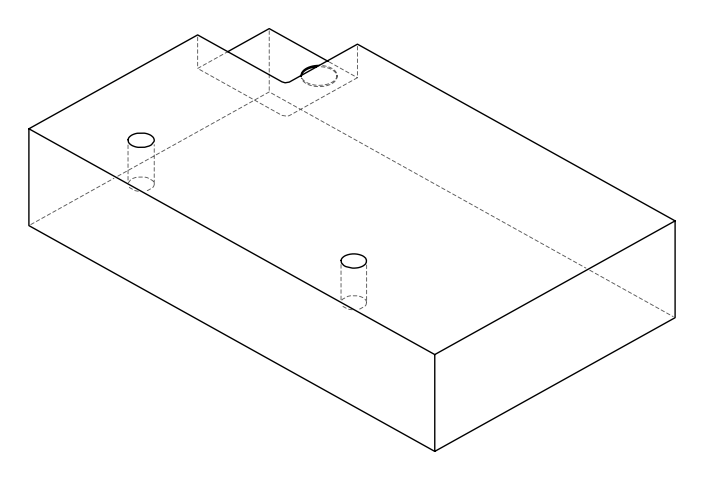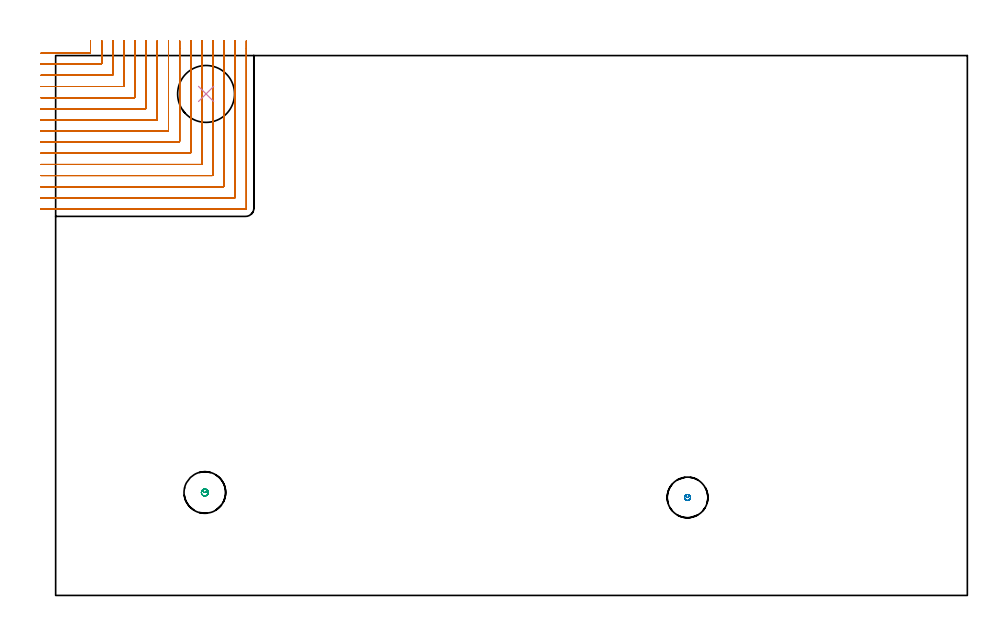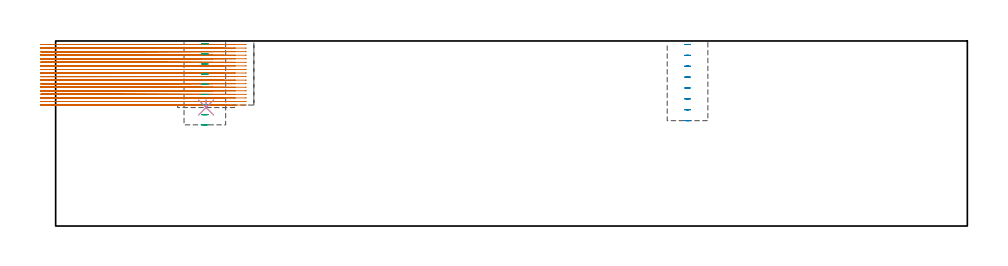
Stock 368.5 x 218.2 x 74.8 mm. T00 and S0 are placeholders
(PLAN: 4 operations, 2 tool changes, 54.6 min)
(1 MILL_CORNER_NOTCH_RECTANGULAR | CORNER_NOTCH_RECTANGULAR | NXT0201_008 | Follow Part, ap 1.5, ae 75% | 53.74 min | 134806 mm3)
(2 MILL_BLIND_HOLE_FROM_SOLID_MATERIAL | STEP1POCKET | UGT0201_132 | Spiral | 0.37 min | 6803 mm3)
(3 MILL_BLIND_HOLE_FROM_SOLID_MATERIAL_1 | STEP1POCKET_1 | UGT0201_132 | Spiral | 0.48 min | 7511 mm3)
(4 INDEXABLE_INSERT_DRILL_BLIND_HOLE_FROM_SOLID | STEP1POCKET_2 | UGT0302_002 | 0.02 min | 410 mm3)
(TOOL NXT0201_008 | ENDMILL 6mm [2P460-0600-NA 1630] | D6 FL26 Z6)
(TOOL UGT0201_132 | Carbide End Mill 14.0 | D14 FL30 Z4)
(TOOL UGT0302_002 | Indexable Insert Drill 23mm | D23 PA180 FL50 Z2)
(OP 1 MILL_CORNER_NOTCH_RECTANGULAR)
G17 G21 G94 G90
T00 M6
G54
G17 G0 G90 X-5.828 Y219.2 S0 M3
G43 Z84.8 H1
Z73.361
G94 G1 X-2.828 F250.
X13.804 F500.
G3 X14.1 Y219.496 R0.3
G1 Y221.2
Y224.2 F250.
G0 Z84.8
X-6. Y214.7
Z73.361
G1 X-3.
X18.304 F500.
G3 X18.6 Y214.996 R0.3
G1 Y221.2
Y224.2 F250.
G0 Z84.8
X-6. Y210.2
Z73.361
G1 X-3.
X22.804 F500.
G3 X23.1 Y210.496 R0.3
G1 Y221.2
Y224.2 F250.
G0 Z84.8
X-6. Y205.7
Z73.361
G1 X-3.
X27.304 F500.
G3 X27.6 Y205.996 R0.3
G1 Y221.2
Y224.2 F250.
G0 Z84.8
X-6. Y201.2
Z73.361
G1 X-3.
X31.804 F500.
G3 X32.1 Y201.496 R0.3
G1 Y221.2
Y224.2 F250.
G0 Z84.8
X-6. Y196.7
Z73.361
G1 X-3.
X36.304 F500.
G3 X36.6 Y196.996 R0.3
G1 Y221.2
Y224.2 F250.
G0 Z84.8
X-6. Y192.2
Z73.361
G1 X-3.
X40.803 F500.
G3 X41.1 Y192.497 R0.3
G1 Y221.2
Y224.2 F250.
G0 Z84.8
X-6. Y187.7
Z73.361
G1 X-3.
X45.303 F500.
G3 X45.6 Y187.997 R0.3
G1 Y221.2
Y224.2 F250.
G0 Z84.8
X-6. Y183.2
Z73.361
G1 X-3.
X49.803 F500.
G3 X50.1 Y183.497 R0.3
G1 Y221.2
Y224.2 F250.
G0 Z84.8
X-6. Y178.7
Z73.361
G1 X-3.
X54.303 F500.
G3 X54.6 Y178.997 R0.3
G1 Y221.2
Y224.2 F250.
G0 Z84.8
X-6. Y174.2
Z73.361
G1 X-3.
X58.803 F500.
G3 X59.1 Y174.497 R0.3
G1 Y221.2
Y224.2 F250.
G0 Z84.8
X-6. Y169.7
Z73.361
G1 X-3.
X63.303 F500.
G3 X63.6 Y169.997 R0.3
G1 Y221.2
Y224.2 F250.
G0 Z84.8
X-6. Y165.2
Z73.361
G1 X-3.
X67.803 F500.
G3 X68.1 Y165.497 R0.3
G1 Y221.2
Y224.2 F250.
G0 Z84.8
X-6. Y160.7
Z73.361
G1 X-3.
X72.302 F500.
G3 X72.6 Y160.998 R0.3
G1 Y221.2
Y224.2 F250.
G0 Z84.8
X-6. Y156.2
Z73.361
G1 X-3.
X76.802 F500.
G3 X77.1 Y156.498 R0.3
G1 Y221.2
Y224.2 F250.
G0 Z84.8
X-5.828 Y219.2
Z71.922
G1 X-2.828
X13.804 F500.
G3 X14.1 Y219.496 R0.3
G1 Y221.2
Y224.2 F250.
G0 Z84.8
X-6. Y214.7
Z71.922
G1 X-3.
X18.304 F500.
G3 X18.6 Y214.996 R0.3
G1 Y221.2
Y224.2 F250.
G0 Z84.8
X-6. Y210.2
Z71.922
G1 X-3.
X22.804 F500.
G3 X23.1 Y210.496 R0.3
G1 Y221.2
Y224.2 F250.
G0 Z84.8
X-6. Y205.7
Z71.922
G1 X-3.
X27.304 F500.
G3 X27.6 Y205.996 R0.3
G1 Y221.2
Y224.2 F250.
G0 Z84.8
X-6. Y201.2
Z71.922
G1 X-3.
X31.804 F500.
G3 X32.1 Y201.496 R0.3
G1 Y221.2
Y224.2 F250.
G0 Z84.8
X-6. Y196.7
Z71.922
G1 X-3.
X36.304 F500.
G3 X36.6 Y196.996 R0.3
G1 Y221.2
Y224.2 F250.
G0 Z84.8
X-6. Y192.2
Z71.922
G1 X-3.
X40.803 F500.
G3 X41.1 Y192.497 R0.3
G1 Y221.2
Y224.2 F250.
G0 Z84.8
X-6. Y187.7
Z71.922
G1 X-3.
X45.303 F500.
G3 X45.6 Y187.997 R0.3
G1 Y221.2
Y224.2 F250.
G0 Z84.8
X-6. Y183.2
Z71.922
G1 X-3.
X49.803 F500.
G3 X50.1 Y183.497 R0.3
G1 Y221.2
Y224.2 F250.
G0 Z84.8
X-6. Y178.7
Z71.922
G1 X-3.
X54.303 F500.
G3 X54.6 Y178.997 R0.3
G1 Y221.2
Y224.2 F250.
G0 Z84.8
X-6. Y174.2
Z71.922
G1 X-3.
X58.803 F500.
G3 X59.1 Y174.497 R0.3
G1 Y221.2
Y224.2 F250.
G0 Z84.8
X-6. Y169.7
Z71.922
G1 X-3.
X63.303 F500.
G3 X63.6 Y169.997 R0.3
G1 Y221.2
Y224.2 F250.
G0 Z84.8
X-6. Y165.2
Z71.922
G1 X-3.
X67.803 F500.
G3 X68.1 Y165.497 R0.3
G1 Y221.2
Y224.2 F250.
G0 Z84.8
X-6. Y160.7
Z71.922
G1 X-3.
X72.302 F500.
G3 X72.6 Y160.998 R0.3
G1 Y221.2
Y224.2 F250.
G0 Z84.8
X-6. Y156.2
Z71.922
G1 X-3.
X76.802 F500.
G3 X77.1 Y156.498 R0.3
G1 Y221.2
Y224.2 F250.
G0 Z84.8
X-5.828 Y219.2
Z70.483
G1 X-2.828
X13.804 F500.
G3 X14.1 Y219.496 R0.3
G1 Y221.2
Y224.2 F250.
G0 Z84.8
X-6. Y214.7
Z70.483
G1 X-3.
X18.304 F500.
G3 X18.6 Y214.996 R0.3
G1 Y221.2
Y224.2 F250.
G0 Z84.8
X-6. Y210.2
Z70.483
G1 X-3.
X22.804 F500.
G3 X23.1 Y210.496 R0.3
G1 Y221.2
Y224.2 F250.
G0 Z84.8
X-6. Y205.7
Z70.483
G1 X-3.
X27.304 F500.
G3 X27.6 Y205.996 R0.3
G1 Y221.2
Y224.2 F250.
G0 Z84.8
X-6. Y201.2
Z70.483
G1 X-3.
X31.804 F500.
G3 X32.1 Y201.496 R0.3
G1 Y221.2
Y224.2 F250.
G0 Z84.8
X-6. Y196.7
Z70.483
G1 X-3.
X36.304 F500.
G3 X36.6 Y196.996 R0.3
G1 Y221.2
Y224.2 F250.
G0 Z84.8
X-6. Y192.2
Z70.483
G1 X-3.
X40.803 F500.
G3 X41.1 Y192.497 R0.3
G1 Y221.2
Y224.2 F250.
G0 Z84.8
X-6. Y187.7
Z70.483
G1 X-3.
X45.303 F500.
G3 X45.6 Y187.997 R0.3
G1 Y221.2
Y224.2 F250.
G0 Z84.8
X-6. Y183.2
Z70.483
G1 X-3.
X49.803 F500.
G3 X50.1 Y183.497 R0.3
G1 Y221.2
Y224.2 F250.
G0 Z84.8
X-6. Y178.7
Z70.483
G1 X-3.
X54.303 F500.
G3 X54.6 Y178.997 R0.3
G1 Y221.2
Y224.2 F250.
G0 Z84.8
X-6. Y174.2
Z70.483
G1 X-3.
X58.803 F500.
G3 X59.1 Y174.497 R0.3
G1 Y221.2
Y224.2 F250.
G0 Z84.8
X-6. Y169.7
Z70.483
G1 X-3.
X63.303 F500.
G3 X63.6 Y169.997 R0.3
G1 Y221.2
Y224.2 F250.
G0 Z84.8
X-6. Y165.2
Z70.483
G1 X-3.
X67.803 F500.
G3 X68.1 Y165.497 R0.3
G1 Y221.2
Y224.2 F250.
G0 Z84.8
X-6. Y160.7
Z70.483
G1 X-3.
X72.302 F500.
G3 X72.6 Y160.998 R0.3
G1 Y221.2
Y224.2 F250.
G0 Z84.8
X-6. Y156.2
Z70.483
G1 X-3.
X76.802 F500.
G3 X77.1 Y156.498 R0.3
G1 Y221.2
Y224.2 F250.
G0 Z84.8
X-5.828 Y219.2
Z69.044
G1 X-2.828
X13.804 F500.
G3 X14.1 Y219.496 R0.3
G1 Y221.2
Y224.2 F250.
G0 Z84.8
X-6. Y214.7
Z69.044
G1 X-3.
X18.304 F500.
G3 X18.6 Y214.996 R0.3
G1 Y221.2
Y224.2 F250.
G0 Z84.8
X-6. Y210.2
Z69.044
G1 X-3.
X22.804 F500.
G3 X23.1 Y210.496 R0.3
G1 Y221.2
Y224.2 F250.
G0 Z84.8
X-6. Y205.7
Z69.044
G1 X-3.
X27.304 F500.
G3 X27.6 Y205.996 R0.3
G1 Y221.2
Y224.2 F250.
G0 Z84.8
X-6. Y201.2
Z69.044
G1 X-3.
X31.804 F500.
G3 X32.1 Y201.496 R0.3
G1 Y221.2
Y224.2 F250.
G0 Z84.8
X-6. Y196.7
Z69.044
G1 X-3.
X36.304 F500.
G3 X36.6 Y196.996 R0.3
G1 Y221.2
Y224.2 F250.
G0 Z84.8
X-6. Y192.2
Z69.044
G1 X-3.
X40.803 F500.
G3 X41.1 Y192.497 R0.3
G1 Y221.2
Y224.2 F250.
G0 Z84.8
X-6. Y187.7
Z69.044
G1 X-3.
X45.303 F500.
G3 X45.6 Y187.997 R0.3
G1 Y221.2
Y224.2 F250.
G0 Z84.8
X-6. Y183.2
Z69.044
G1 X-3.
X49.803 F500.
G3 X50.1 Y183.497 R0.3
G1 Y221.2
Y224.2 F250.
G0 Z84.8
X-6. Y178.7
Z69.044
G1 X-3.
X54.303 F500.
G3 X54.6 Y178.997 R0.3
G1 Y221.2
Y224.2 F250.
G0 Z84.8
X-6. Y174.2
Z69.044
G1 X-3.
X58.803 F500.
G3 X59.1 Y174.497 R0.3
G1 Y221.2
Y224.2 F250.
G0 Z84.8
X-6. Y169.7
Z69.044
G1 X-3.
X63.303 F500.
G3 X63.6 Y169.997 R0.3
G1 Y221.2
Y224.2 F250.
G0 Z84.8
X-6. Y165.2
Z69.044
G1 X-3.
X67.803 F500.
G3 X68.1 Y165.497 R0.3
G1 Y221.2
Y224.2 F250.
G0 Z84.8
X-6. Y160.7
Z69.044
G1 X-3.
X72.302 F500.
G3 X72.6 Y160.998 R0.3
G1 Y221.2
Y224.2 F250.
G0 Z84.8
X-6. Y156.2
Z69.044
G1 X-3.
X76.802 F500.
G3 X77.1 Y156.498 R0.3
G1 Y221.2
Y224.2 F250.
G0 Z84.8
X-5.828 Y219.2
Z67.605
G1 X-2.828
X13.804 F500.
G3 X14.1 Y219.496 R0.3
G1 Y221.2
Y224.2 F250.
G0 Z84.8
X-6. Y214.7
Z67.605
G1 X-3.
X18.304 F500.
G3 X18.6 Y214.996 R0.3
G1 Y221.2
Y224.2 F250.
G0 Z84.8
X-6. Y210.2
Z67.605
G1 X-3.
X22.804 F500.
G3 X23.1 Y210.496 R0.3
G1 Y221.2
Y224.2 F250.
G0 Z84.8
X-6. Y205.7
Z67.605
G1 X-3.
X27.304 F500.
G3 X27.6 Y205.996 R0.3
G1 Y221.2
Y224.2 F250.
G0 Z84.8
X-6. Y201.2
Z67.605
G1 X-3.
X31.804 F500.
G3 X32.1 Y201.496 R0.3
G1 Y221.2
Y224.2 F250.
G0 Z84.8
X-6. Y196.7
Z67.605
G1 X-3.
X36.304 F500.
G3 X36.6 Y196.996 R0.3
G1 Y221.2
Y224.2 F250.
G0 Z84.8
X-6. Y192.2
Z67.605
G1 X-3.
X40.803 F500.
G3 X41.1 Y192.497 R0.3
G1 Y221.2
Y224.2 F250.
G0 Z84.8
X-6. Y187.7
Z67.605
G1 X-3.
X45.303 F500.
G3 X45.6 Y187.997 R0.3
G1 Y221.2
Y224.2 F250.
G0 Z84.8
X-6. Y183.2
Z67.605
G1 X-3.
X49.803 F500.
G3 X50.1 Y183.497 R0.3
G1 Y221.2
Y224.2 F250.
G0 Z84.8
X-6. Y178.7
Z67.605
G1 X-3.
X54.303 F500.
G3 X54.6 Y178.997 R0.3
G1 Y221.2
Y224.2 F250.
G0 Z84.8
X-6. Y174.2
Z67.605
G1 X-3.
X58.803 F500.
G3 X59.1 Y174.497 R0.3
G1 Y221.2
Y224.2 F250.
G0 Z84.8
X-6. Y169.7
Z67.605
G1 X-3.
X63.303 F500.
G3 X63.6 Y169.997 R0.3
G1 Y221.2
Y224.2 F250.
G0 Z84.8
X-6. Y165.2
Z67.605
G1 X-3.
X67.803 F500.
G3 X68.1 Y165.497 R0.3
G1 Y221.2
Y224.2 F250.
G0 Z84.8
X-6. Y160.7
Z67.605
G1 X-3.
X72.302 F500.
G3 X72.6 Y160.998 R0.3
G1 Y221.2
Y224.2 F250.
G0 Z84.8
X-6. Y156.2
Z67.605
G1 X-3.
X76.802 F500.
G3 X77.1 Y156.498 R0.3
G1 Y221.2
Y224.2 F250.
G0 Z84.8
X-5.828 Y219.2
Z66.167
G1 X-2.828
X13.804 F500.
G3 X14.1 Y219.496 R0.3
G1 Y221.2
Y224.2 F250.
G0 Z84.8
X-6. Y214.7
Z66.167
G1 X-3.
X18.304 F500.
G3 X18.6 Y214.996 R0.3
G1 Y221.2
Y224.2 F250.
G0 Z84.8
X-6. Y210.2
Z66.167
G1 X-3.
X22.804 F500.
G3 X23.1 Y210.496 R0.3
G1 Y221.2
Y224.2 F250.
G0 Z84.8
X-6. Y205.7
Z66.167
G1 X-3.
X27.304 F500.
G3 X27.6 Y205.996 R0.3
G1 Y221.2
Y224.2 F250.
G0 Z84.8
X-6. Y201.2
Z66.167
G1 X-3.
X31.804 F500.
G3 X32.1 Y201.496 R0.3
G1 Y221.2
Y224.2 F250.
G0 Z84.8
X-6. Y196.7
Z66.167
G1 X-3.
X36.304 F500.
G3 X36.6 Y196.996 R0.3
G1 Y221.2
Y224.2 F250.
G0 Z84.8
X-6. Y192.2
Z66.167
G1 X-3.
X40.803 F500.
G3 X41.1 Y192.497 R0.3
G1 Y221.2
Y224.2 F250.
G0 Z84.8
X-6. Y187.7
Z66.167
G1 X-3.
X45.303 F500.
G3 X45.6 Y187.997 R0.3
G1 Y221.2
Y224.2 F250.
G0 Z84.8
X-6. Y183.2
Z66.167
G1 X-3.
X49.803 F500.
G3 X50.1 Y183.497 R0.3
G1 Y221.2
Y224.2 F250.
G0 Z84.8
X-6. Y178.7
Z66.167
G1 X-3.
X54.303 F500.
G3 X54.6 Y178.997 R0.3
G1 Y221.2
Y224.2 F250.
G0 Z84.8
X-6. Y174.2
Z66.167
G1 X-3.
X58.803 F500.
G3 X59.1 Y174.497 R0.3
G1 Y221.2
Y224.2 F250.
G0 Z84.8
X-6. Y169.7
Z66.167
G1 X-3.
X63.303 F500.
G3 X63.6 Y169.997 R0.3
G1 Y221.2
Y224.2 F250.
G0 Z84.8
X-6. Y165.2
Z66.167
G1 X-3.
X67.803 F500.
G3 X68.1 Y165.497 R0.3
G1 Y221.2
Y224.2 F250.
G0 Z84.8
X-6. Y160.7
Z66.167
G1 X-3.
X72.302 F500.
G3 X72.6 Y160.998 R0.3
G1 Y221.2
Y224.2 F250.
G0 Z84.8
X-6. Y156.2
Z66.167
G1 X-3.
X76.802 F500.
G3 X77.1 Y156.498 R0.3
G1 Y221.2
Y224.2 F250.
G0 Z84.8
X-5.828 Y219.2
Z64.728
G1 X-2.828
X13.804 F500.
G3 X14.1 Y219.496 R0.3
G1 Y221.2
Y224.2 F250.
G0 Z84.8
X-6. Y214.7
Z64.728
G1 X-3.
X18.304 F500.
G3 X18.6 Y214.996 R0.3
G1 Y221.2
Y224.2 F250.
G0 Z84.8
X-6. Y210.2
Z64.728
G1 X-3.
X22.804 F500.
G3 X23.1 Y210.496 R0.3
G1 Y221.2
Y224.2 F250.
G0 Z84.8
X-6. Y205.7
Z64.728
G1 X-3.
X27.304 F500.
G3 X27.6 Y205.996 R0.3
G1 Y221.2
Y224.2 F250.
G0 Z84.8
X-6. Y201.2
Z64.728
G1 X-3.
X31.804 F500.
G3 X32.1 Y201.496 R0.3
G1 Y221.2
Y224.2 F250.
G0 Z84.8
X-6. Y196.7
Z64.728
G1 X-3.
X36.304 F500.
G3 X36.6 Y196.996 R0.3
G1 Y221.2
Y224.2 F250.
G0 Z84.8
X-6. Y192.2
Z64.728
G1 X-3.
X40.803 F500.
G3 X41.1 Y192.497 R0.3
G1 Y221.2
Y224.2 F250.
G0 Z84.8
X-6. Y187.7
Z64.728
G1 X-3.
X45.303 F500.
G3 X45.6 Y187.997 R0.3
G1 Y221.2
Y224.2 F250.
G0 Z84.8
X-6. Y183.2
Z64.728
G1 X-3.
X49.803 F500.
G3 X50.1 Y183.497 R0.3
G1 Y221.2
Y224.2 F250.
G0 Z84.8
X-6. Y178.7
Z64.728
G1 X-3.
X54.303 F500.
G3 X54.6 Y178.997 R0.3
G1 Y221.2
Y224.2 F250.
G0 Z84.8
X-6. Y174.2
Z64.728
G1 X-3.
X58.803 F500.
G3 X59.1 Y174.497 R0.3
G1 Y221.2
Y224.2 F250.
G0 Z84.8
X-6. Y169.7
Z64.728
G1 X-3.
X63.303 F500.
G3 X63.6 Y169.997 R0.3
G1 Y221.2
Y224.2 F250.
G0 Z84.8
X-6. Y165.2
Z64.728
G1 X-3.
X67.803 F500.
G3 X68.1 Y165.497 R0.3
G1 Y221.2
Y224.2 F250.
G0 Z84.8
X-6. Y160.7
Z64.728
G1 X-3.
X72.302 F500.
G3 X72.6 Y160.998 R0.3
G1 Y221.2
Y224.2 F250.
G0 Z84.8
X-6. Y156.2
Z64.728
G1 X-3.
X76.802 F500.
G3 X77.1 Y156.498 R0.3
G1 Y221.2
Y224.2 F250.
G0 Z84.8
X-5.828 Y219.2
Z63.289
G1 X-2.828
X13.804 F500.
G3 X14.1 Y219.496 R0.3
G1 Y221.2
Y224.2 F250.
G0 Z84.8
X-6. Y214.7
Z63.289
G1 X-3.
X18.304 F500.
G3 X18.6 Y214.996 R0.3
G1 Y221.2
Y224.2 F250.
G0 Z84.8
X-6. Y210.2
Z63.289
G1 X-3.
X22.804 F500.
G3 X23.1 Y210.496 R0.3
G1 Y221.2
Y224.2 F250.
G0 Z84.8
X-6. Y205.7
Z63.289
G1 X-3.
X27.304 F500.
G3 X27.6 Y205.996 R0.3
G1 Y221.2
Y224.2 F250.
G0 Z84.8
X-6. Y201.2
Z63.289
G1 X-3.
X31.804 F500.
G3 X32.1 Y201.496 R0.3
G1 Y221.2
Y224.2 F250.
G0 Z84.8
X-6. Y196.7
Z63.289
G1 X-3.
X36.304 F500.
G3 X36.6 Y196.996 R0.3
G1 Y221.2
Y224.2 F250.
G0 Z84.8
X-6. Y192.2
Z63.289
G1 X-3.
X40.803 F500.
G3 X41.1 Y192.497 R0.3
G1 Y221.2
Y224.2 F250.
G0 Z84.8
X-6. Y187.7
Z63.289
G1 X-3.
X45.303 F500.
G3 X45.6 Y187.997 R0.3
G1 Y221.2
Y224.2 F250.
G0 Z84.8
X-6. Y183.2
Z63.289
G1 X-3.
X49.803 F500.
G3 X50.1 Y183.497 R0.3
G1 Y221.2
Y224.2 F250.
G0 Z84.8
X-6. Y178.7
Z63.289
G1 X-3.
X54.303 F500.
G3 X54.6 Y178.997 R0.3
G1 Y221.2
Y224.2 F250.
G0 Z84.8
X-6. Y174.2
Z63.289
G1 X-3.
X58.803 F500.
G3 X59.1 Y174.497 R0.3
G1 Y221.2
Y224.2 F250.
G0 Z84.8
X-6. Y169.7
Z63.289
G1 X-3.
X63.303 F500.
G3 X63.6 Y169.997 R0.3
G1 Y221.2
Y224.2 F250.
G0 Z84.8
X-6. Y165.2
Z63.289
G1 X-3.
X67.803 F500.
G3 X68.1 Y165.497 R0.3
G1 Y221.2
Y224.2 F250.
G0 Z84.8
X-6. Y160.7
Z63.289
G1 X-3.
X72.302 F500.
G3 X72.6 Y160.998 R0.3
G1 Y221.2
Y224.2 F250.
G0 Z84.8
X-6. Y156.2
Z63.289
G1 X-3.
X76.802 F500.
G3 X77.1 Y156.498 R0.3
G1 Y221.2
Y224.2 F250.
G0 Z84.8
X-5.828 Y219.2
Z61.85
G1 X-2.828
X13.804 F500.
G3 X14.1 Y219.496 R0.3
G1 Y221.2
Y224.2 F250.
G0 Z84.8
X-6. Y214.7
Z61.85
G1 X-3.
X18.304 F500.
G3 X18.6 Y214.996 R0.3
G1 Y221.2
Y224.2 F250.
G0 Z84.8
X-6. Y210.2
Z61.85
G1 X-3.
X22.804 F500.
G3 X23.1 Y210.496 R0.3
G1 Y221.2
Y224.2 F250.
G0 Z84.8
X-6. Y205.7
Z61.85
G1 X-3.
X27.304 F500.
G3 X27.6 Y205.996 R0.3
G1 Y221.2
Y224.2 F250.
G0 Z84.8
X-6. Y201.2
Z61.85
G1 X-3.
X31.804 F500.
G3 X32.1 Y201.496 R0.3
G1 Y221.2
Y224.2 F250.
G0 Z84.8
X-6. Y196.7
Z61.85
G1 X-3.
X36.304 F500.
G3 X36.6 Y196.996 R0.3
G1 Y221.2
Y224.2 F250.
G0 Z84.8
X-6. Y192.2
Z61.85
G1 X-3.
X40.803 F500.
G3 X41.1 Y192.497 R0.3
G1 Y221.2
Y224.2 F250.
G0 Z84.8
X-6. Y187.7
Z61.85
G1 X-3.
X45.303 F500.
G3 X45.6 Y187.997 R0.3
G1 Y221.2
Y224.2 F250.
G0 Z84.8
X-6. Y183.2
Z61.85
G1 X-3.
X49.803 F500.
G3 X50.1 Y183.497 R0.3
G1 Y221.2
Y224.2 F250.
G0 Z84.8
X-6. Y178.7
Z61.85
G1 X-3.
X54.303 F500.
G3 X54.6 Y178.997 R0.3
G1 Y221.2
Y224.2 F250.
G0 Z84.8
X-6. Y174.2
Z61.85
G1 X-3.
X58.803 F500.
G3 X59.1 Y174.497 R0.3
G1 Y221.2
Y224.2 F250.
G0 Z84.8
X-6. Y169.7
Z61.85
G1 X-3.
X63.303 F500.
G3 X63.6 Y169.997 R0.3
G1 Y221.2
Y224.2 F250.
G0 Z84.8
X-6. Y165.2
Z61.85
G1 X-3.
X67.803 F500.
G3 X68.1 Y165.497 R0.3
G1 Y221.2
Y224.2 F250.
G0 Z84.8
X-6. Y160.7
Z61.85
G1 X-3.
X72.302 F500.
G3 X72.6 Y160.998 R0.3
G1 Y221.2
Y224.2 F250.
G0 Z84.8
X-6. Y156.2
Z61.85
G1 X-3.
X76.802 F500.
G3 X77.1 Y156.498 R0.3
G1 Y221.2
Y224.2 F250.
G0 Z84.8
X-5.828 Y219.2
Z60.411
G1 X-2.828
X13.804 F500.
G3 X14.1 Y219.496 R0.3
G1 Y221.2
Y224.2 F250.
G0 Z84.8
X-6. Y214.7
Z60.411
G1 X-3.
X18.304 F500.
G3 X18.6 Y214.996 R0.3
G1 Y221.2
Y224.2 F250.
G0 Z84.8
X-6. Y210.2
Z60.411
G1 X-3.
X22.804 F500.
G3 X23.1 Y210.496 R0.3
G1 Y221.2
Y224.2 F250.
G0 Z84.8
X-6. Y205.7
Z60.411
G1 X-3.
X27.304 F500.
G3 X27.6 Y205.996 R0.3
G1 Y221.2
Y224.2 F250.
G0 Z84.8
X-6. Y201.2
Z60.411
G1 X-3.
X31.804 F500.
G3 X32.1 Y201.496 R0.3
G1 Y221.2
Y224.2 F250.
G0 Z84.8
X-6. Y196.7
Z60.411
G1 X-3.
X36.304 F500.
G3 X36.6 Y196.996 R0.3
G1 Y221.2
Y224.2 F250.
G0 Z84.8
X-6. Y192.2
Z60.411
G1 X-3.
X40.803 F500.
G3 X41.1 Y192.497 R0.3
G1 Y221.2
Y224.2 F250.
G0 Z84.8
X-6. Y187.7
Z60.411
G1 X-3.
X45.303 F500.
G3 X45.6 Y187.997 R0.3
G1 Y221.2
Y224.2 F250.
G0 Z84.8
X-6. Y183.2
Z60.411
G1 X-3.
X49.803 F500.
G3 X50.1 Y183.497 R0.3
G1 Y221.2
Y224.2 F250.
G0 Z84.8
X-6. Y178.7
Z60.411
G1 X-3.
X54.303 F500.
G3 X54.6 Y178.997 R0.3
G1 Y221.2
Y224.2 F250.
G0 Z84.8
X-6. Y174.2
Z60.411
G1 X-3.
X58.803 F500.
G3 X59.1 Y174.497 R0.3
G1 Y221.2
Y224.2 F250.
G0 Z84.8
X-6. Y169.7
Z60.411
G1 X-3.
X63.303 F500.
G3 X63.6 Y169.997 R0.3
G1 Y221.2
Y224.2 F250.
G0 Z84.8
X-6. Y165.2
Z60.411
G1 X-3.
X67.803 F500.
G3 X68.1 Y165.497 R0.3
G1 Y221.2
Y224.2 F250.
G0 Z84.8
X-6. Y160.7
Z60.411
G1 X-3.
X72.302 F500.
G3 X72.6 Y160.998 R0.3
G1 Y221.2
Y224.2 F250.
G0 Z84.8
X-6. Y156.2
Z60.411
G1 X-3.
X76.802 F500.
G3 X77.1 Y156.498 R0.3
G1 Y221.2
Y224.2 F250.
G0 Z84.8
X-5.828 Y219.2
Z58.972
G1 X-2.828
X13.804 F500.
G3 X14.1 Y219.496 R0.3
G1 Y221.2
Y224.2 F250.
G0 Z84.8
X-6. Y214.7
Z58.972
G1 X-3.
X18.304 F500.
G3 X18.6 Y214.996 R0.3
G1 Y221.2
Y224.2 F250.
G0 Z84.8
X-6. Y210.2
Z58.972
G1 X-3.
X22.804 F500.
G3 X23.1 Y210.496 R0.3
G1 Y221.2
Y224.2 F250.
G0 Z84.8
X-6. Y205.7
Z58.972
G1 X-3.
X27.304 F500.
G3 X27.6 Y205.996 R0.3
G1 Y221.2
Y224.2 F250.
G0 Z84.8
X-6. Y201.2
Z58.972
G1 X-3.
X31.804 F500.
G3 X32.1 Y201.496 R0.3
G1 Y221.2
Y224.2 F250.
G0 Z84.8
X-6. Y196.7
Z58.972
G1 X-3.
X36.304 F500.
G3 X36.6 Y196.996 R0.3
G1 Y221.2
Y224.2 F250.
G0 Z84.8
X-6. Y192.2
Z58.972
G1 X-3.
X40.803 F500.
G3 X41.1 Y192.497 R0.3
G1 Y221.2
Y224.2 F250.
G0 Z84.8
X-6. Y187.7
Z58.972
G1 X-3.
X45.303 F500.
G3 X45.6 Y187.997 R0.3
G1 Y221.2
Y224.2 F250.
G0 Z84.8
X-6. Y183.2
Z58.972
G1 X-3.
X49.803 F500.
G3 X50.1 Y183.497 R0.3
G1 Y221.2
Y224.2 F250.
G0 Z84.8
X-6. Y178.7
Z58.972
G1 X-3.
X54.303 F500.
G3 X54.6 Y178.997 R0.3
G1 Y221.2
Y224.2 F250.
G0 Z84.8
X-6. Y174.2
Z58.972
G1 X-3.
X58.803 F500.
G3 X59.1 Y174.497 R0.3
G1 Y221.2
Y224.2 F250.
G0 Z84.8
X-6. Y169.7
Z58.972
G1 X-3.
X63.303 F500.
G3 X63.6 Y169.997 R0.3
G1 Y221.2
Y224.2 F250.
G0 Z84.8
X-6. Y165.2
Z58.972
G1 X-3.
X67.803 F500.
G3 X68.1 Y165.497 R0.3
G1 Y221.2
Y224.2 F250.
G0 Z84.8
X-6. Y160.7
Z58.972
G1 X-3.
X72.302 F500.
G3 X72.6 Y160.998 R0.3
G1 Y221.2
Y224.2 F250.
G0 Z84.8
X-6. Y156.2
Z58.972
G1 X-3.
X76.802 F500.
G3 X77.1 Y156.498 R0.3
G1 Y221.2
Y224.2 F250.
G0 Z84.8
X-5.828 Y219.2
Z57.533
G1 X-2.828
X13.804 F500.
G3 X14.1 Y219.496 R0.3
G1 Y221.2
Y224.2 F250.
G0 Z84.8
X-6. Y214.7
Z57.533
G1 X-3.
X18.304 F500.
G3 X18.6 Y214.996 R0.3
G1 Y221.2
Y224.2 F250.
G0 Z84.8
X-6. Y210.2
Z57.533
G1 X-3.
X22.804 F500.
G3 X23.1 Y210.496 R0.3
G1 Y221.2
Y224.2 F250.
G0 Z84.8
X-6. Y205.7
Z57.533
G1 X-3.
X27.304 F500.
G3 X27.6 Y205.996 R0.3
G1 Y221.2
Y224.2 F250.
G0 Z84.8
X-6. Y201.2
Z57.533
G1 X-3.
X31.804 F500.
G3 X32.1 Y201.496 R0.3
G1 Y221.2
Y224.2 F250.
G0 Z84.8
X-6. Y196.7
Z57.533
G1 X-3.
X36.304 F500.
G3 X36.6 Y196.996 R0.3
G1 Y221.2
Y224.2 F250.
G0 Z84.8
X-6. Y192.2
Z57.533
G1 X-3.
X40.803 F500.
G3 X41.1 Y192.497 R0.3
G1 Y221.2
Y224.2 F250.
G0 Z84.8
X-6. Y187.7
Z57.533
G1 X-3.
X45.303 F500.
G3 X45.6 Y187.997 R0.3
G1 Y221.2
Y224.2 F250.
G0 Z84.8
X-6. Y183.2
Z57.533
G1 X-3.
X49.803 F500.
G3 X50.1 Y183.497 R0.3
G1 Y221.2
Y224.2 F250.
G0 Z84.8
X-6. Y178.7
Z57.533
G1 X-3.
X54.303 F500.
G3 X54.6 Y178.997 R0.3
G1 Y221.2
Y224.2 F250.
G0 Z84.8
X-6. Y174.2
Z57.533
G1 X-3.
X58.803 F500.
G3 X59.1 Y174.497 R0.3
G1 Y221.2
Y224.2 F250.
G0 Z84.8
X-6. Y169.7
Z57.533
G1 X-3.
X63.303 F500.
G3 X63.6 Y169.997 R0.3
G1 Y221.2
Y224.2 F250.
G0 Z84.8
X-6. Y165.2
Z57.533
G1 X-3.
X67.803 F500.
G3 X68.1 Y165.497 R0.3
G1 Y221.2
Y224.2 F250.
G0 Z84.8
X-6. Y160.7
Z57.533
G1 X-3.
X72.302 F500.
G3 X72.6 Y160.998 R0.3
G1 Y221.2
Y224.2 F250.
G0 Z84.8
X-6. Y156.2
Z57.533
G1 X-3.
X76.802 F500.
G3 X77.1 Y156.498 R0.3
G1 Y221.2
Y224.2 F250.
G0 Z84.8
X-5.828 Y219.2
Z56.094
G1 X-2.828
X13.804 F500.
G3 X14.1 Y219.496 R0.3
G1 Y221.2
Y224.2 F250.
G0 Z84.8
X-6. Y214.7
Z56.094
G1 X-3.
X18.304 F500.
G3 X18.6 Y214.996 R0.3
G1 Y221.2
Y224.2 F250.
G0 Z84.8
X-6. Y210.2
Z56.094
G1 X-3.
X22.804 F500.
G3 X23.1 Y210.496 R0.3
G1 Y221.2
Y224.2 F250.
G0 Z84.8
X-6. Y205.7
Z56.094
G1 X-3.
X27.304 F500.
G3 X27.6 Y205.996 R0.3
G1 Y221.2
Y224.2 F250.
G0 Z84.8
X-6. Y201.2
Z56.094
G1 X-3.
X31.804 F500.
G3 X32.1 Y201.496 R0.3
G1 Y221.2
Y224.2 F250.
G0 Z84.8
X-6. Y196.7
Z56.094
G1 X-3.
X36.304 F500.
G3 X36.6 Y196.996 R0.3
G1 Y221.2
Y224.2 F250.
G0 Z84.8
X-6. Y192.2
Z56.094
G1 X-3.
X40.803 F500.
G3 X41.1 Y192.497 R0.3
G1 Y221.2
Y224.2 F250.
G0 Z84.8
X-6. Y187.7
Z56.094
G1 X-3.
X45.303 F500.
G3 X45.6 Y187.997 R0.3
G1 Y221.2
Y224.2 F250.
G0 Z84.8
X-6. Y183.2
Z56.094
G1 X-3.
X49.803 F500.
G3 X50.1 Y183.497 R0.3
G1 Y221.2
Y224.2 F250.
G0 Z84.8
X-6. Y178.7
Z56.094
G1 X-3.
X54.303 F500.
G3 X54.6 Y178.997 R0.3
G1 Y221.2
Y224.2 F250.
G0 Z84.8
X-6. Y174.2
Z56.094
G1 X-3.
X58.803 F500.
G3 X59.1 Y174.497 R0.3
G1 Y221.2
Y224.2 F250.
G0 Z84.8
X-6. Y169.7
Z56.094
G1 X-3.
X63.303 F500.
G3 X63.6 Y169.997 R0.3
G1 Y221.2
Y224.2 F250.
G0 Z84.8
X-6. Y165.2
Z56.094
G1 X-3.
X67.803 F500.
G3 X68.1 Y165.497 R0.3
G1 Y221.2
Y224.2 F250.
G0 Z84.8
X-6. Y160.7
Z56.094
G1 X-3.
X72.302 F500.
G3 X72.6 Y160.998 R0.3
G1 Y221.2
Y224.2 F250.
G0 Z84.8
X-6. Y156.2
Z56.094
G1 X-3.
X76.802 F500.
G3 X77.1 Y156.498 R0.3
G1 Y221.2
Y224.2 F250.
G0 Z84.8
X-5.828 Y219.2
Z54.656
G1 X-2.828
X13.804 F500.
G3 X14.1 Y219.496 R0.3
G1 Y221.2
Y224.2 F250.
G0 Z84.8
X-6. Y214.7
Z54.656
G1 X-3.
X18.304 F500.
G3 X18.6 Y214.996 R0.3
G1 Y221.2
Y224.2 F250.
G0 Z84.8
X-6. Y210.2
Z54.656
G1 X-3.
X22.804 F500.
G3 X23.1 Y210.496 R0.3
G1 Y221.2
Y224.2 F250.
G0 Z84.8
X-6. Y205.7
Z54.656
G1 X-3.
X27.304 F500.
G3 X27.6 Y205.996 R0.3
G1 Y221.2
Y224.2 F250.
G0 Z84.8
X-6. Y201.2
Z54.656
G1 X-3.
X31.804 F500.
G3 X32.1 Y201.496 R0.3
G1 Y221.2
Y224.2 F250.
G0 Z84.8
X-6. Y196.7
Z54.656
G1 X-3.
X36.304 F500.
G3 X36.6 Y196.996 R0.3
G1 Y221.2
Y224.2 F250.
G0 Z84.8
X-6. Y192.2
Z54.656
G1 X-3.
X40.803 F500.
G3 X41.1 Y192.497 R0.3
G1 Y221.2
Y224.2 F250.
G0 Z84.8
X-6. Y187.7
Z54.656
G1 X-3.
X45.303 F500.
G3 X45.6 Y187.997 R0.3
G1 Y221.2
Y224.2 F250.
G0 Z84.8
X-6. Y183.2
Z54.656
G1 X-3.
X49.803 F500.
G3 X50.1 Y183.497 R0.3
G1 Y221.2
Y224.2 F250.
G0 Z84.8
X-6. Y178.7
Z54.656
G1 X-3.
X54.303 F500.
G3 X54.6 Y178.997 R0.3
G1 Y221.2
Y224.2 F250.
G0 Z84.8
X-6. Y174.2
Z54.656
G1 X-3.
X58.803 F500.
G3 X59.1 Y174.497 R0.3
G1 Y221.2
Y224.2 F250.
G0 Z84.8
X-6. Y169.7
Z54.656
G1 X-3.
X63.303 F500.
G3 X63.6 Y169.997 R0.3
G1 Y221.2
Y224.2 F250.
G0 Z84.8
X-6. Y165.2
Z54.656
G1 X-3.
X67.803 F500.
G3 X68.1 Y165.497 R0.3
G1 Y221.2
Y224.2 F250.
G0 Z84.8
X-6. Y160.7
Z54.656
G1 X-3.
X72.302 F500.
G3 X72.6 Y160.998 R0.3
G1 Y221.2
Y224.2 F250.
G0 Z84.8
X-6. Y156.2
Z54.656
G1 X-3.
X76.802 F500.
G3 X77.1 Y156.498 R0.3
G1 Y221.2
Y224.2 F250.
G0 Z84.8
X-5.828 Y219.2
Z53.217
G1 X-2.828
X13.804 F500.
G3 X14.1 Y219.496 R0.3
G1 Y221.2
Y224.2 F250.
G0 Z84.8
X-6. Y214.7
Z53.217
G1 X-3.
X18.304 F500.
G3 X18.6 Y214.996 R0.3
G1 Y221.2
Y224.2 F250.
G0 Z84.8
X-6. Y210.2
Z53.217
G1 X-3.
X22.804 F500.
G3 X23.1 Y210.496 R0.3
G1 Y221.2
Y224.2 F250.
G0 Z84.8
X-6. Y205.7
Z53.217
G1 X-3.
X27.304 F500.
G3 X27.6 Y205.996 R0.3
G1 Y221.2
Y224.2 F250.
G0 Z84.8
X-6. Y201.2
Z53.217
G1 X-3.
X31.804 F500.
G3 X32.1 Y201.496 R0.3
G1 Y221.2
Y224.2 F250.
G0 Z84.8
X-6. Y196.7
Z53.217
G1 X-3.
X36.304 F500.
G3 X36.6 Y196.996 R0.3
G1 Y221.2
Y224.2 F250.
G0 Z84.8
X-6. Y192.2
Z53.217
G1 X-3.
X40.803 F500.
G3 X41.1 Y192.497 R0.3
G1 Y221.2
Y224.2 F250.
G0 Z84.8
X-6. Y187.7
Z53.217
G1 X-3.
X45.303 F500.
G3 X45.6 Y187.997 R0.3
G1 Y221.2
Y224.2 F250.
G0 Z84.8
X-6. Y183.2
Z53.217
G1 X-3.
X49.803 F500.
G3 X50.1 Y183.497 R0.3
G1 Y221.2
Y224.2 F250.
G0 Z84.8
X-6. Y178.7
Z53.217
G1 X-3.
X54.303 F500.
G3 X54.6 Y178.997 R0.3
G1 Y221.2
Y224.2 F250.
G0 Z84.8
X-6. Y174.2
Z53.217
G1 X-3.
X58.803 F500.
G3 X59.1 Y174.497 R0.3
G1 Y221.2
Y224.2 F250.
G0 Z84.8
X-6. Y169.7
Z53.217
G1 X-3.
X63.303 F500.
G3 X63.6 Y169.997 R0.3
G1 Y221.2
Y224.2 F250.
G0 Z84.8
X-6. Y165.2
Z53.217
G1 X-3.
X67.803 F500.
G3 X68.1 Y165.497 R0.3
G1 Y221.2
Y224.2 F250.
G0 Z84.8
X-6. Y160.7
Z53.217
G1 X-3.
X72.302 F500.
G3 X72.6 Y160.998 R0.3
G1 Y221.2
Y224.2 F250.
G0 Z84.8
X-6. Y156.2
Z53.217
G1 X-3.
X76.802 F500.
G3 X77.1 Y156.498 R0.3
G1 Y221.2
Y224.2 F250.
G0 Z84.8
X-5.828 Y219.2
Z51.778
G1 X-2.828
X13.804 F500.
G3 X14.1 Y219.496 R0.3
G1 Y221.2
Y224.2 F250.
G0 Z84.8
X-6. Y214.7
Z51.778
G1 X-3.
X18.304 F500.
G3 X18.6 Y214.996 R0.3
G1 Y221.2
Y224.2 F250.
G0 Z84.8
X-6. Y210.2
Z51.778
G1 X-3.
X22.804 F500.
G3 X23.1 Y210.496 R0.3
G1 Y221.2
Y224.2 F250.
G0 Z84.8
X-6. Y205.7
Z51.778
G1 X-3.
X27.304 F500.
G3 X27.6 Y205.996 R0.3
G1 Y221.2
Y224.2 F250.
G0 Z84.8
X-6. Y201.2
Z51.778
G1 X-3.
X31.804 F500.
G3 X32.1 Y201.496 R0.3
G1 Y221.2
Y224.2 F250.
G0 Z84.8
X-6. Y196.7
Z51.778
G1 X-3.
X36.304 F500.
G3 X36.6 Y196.996 R0.3
G1 Y221.2
Y224.2 F250.
G0 Z84.8
X-6. Y192.2
Z51.778
G1 X-3.
X40.803 F500.
G3 X41.1 Y192.497 R0.3
G1 Y221.2
Y224.2 F250.
G0 Z84.8
X-6. Y187.7
Z51.778
G1 X-3.
X45.303 F500.
G3 X45.6 Y187.997 R0.3
G1 Y221.2
Y224.2 F250.
G0 Z84.8
X-6. Y183.2
Z51.778
G1 X-3.
X49.803 F500.
G3 X50.1 Y183.497 R0.3
G1 Y221.2
Y224.2 F250.
G0 Z84.8
X-6. Y178.7
Z51.778
G1 X-3.
X54.303 F500.
G3 X54.6 Y178.997 R0.3
G1 Y221.2
Y224.2 F250.
G0 Z84.8
X-6. Y174.2
Z51.778
G1 X-3.
X58.803 F500.
G3 X59.1 Y174.497 R0.3
G1 Y221.2
Y224.2 F250.
G0 Z84.8
X-6. Y169.7
Z51.778
G1 X-3.
X63.303 F500.
G3 X63.6 Y169.997 R0.3
G1 Y221.2
Y224.2 F250.
G0 Z84.8
X-6. Y165.2
Z51.778
G1 X-3.
X67.803 F500.
G3 X68.1 Y165.497 R0.3
G1 Y221.2
Y224.2 F250.
G0 Z84.8
X-6. Y160.7
Z51.778
G1 X-3.
X72.302 F500.
G3 X72.6 Y160.998 R0.3
G1 Y221.2
Y224.2 F250.
G0 Z84.8
X-6. Y156.2
Z51.778
G1 X-3.
X76.802 F500.
G3 X77.1 Y156.498 R0.3
G1 Y221.2
Y224.2 F250.
G0 Z84.8
X-5.828 Y219.2
Z50.339
G1 X-2.828
X13.804 F500.
G3 X14.1 Y219.496 R0.3
G1 Y221.2
Y224.2 F250.
G0 Z84.8
X-6. Y214.7
Z50.339
G1 X-3.
X18.304 F500.
G3 X18.6 Y214.996 R0.3
G1 Y221.2
Y224.2 F250.
G0 Z84.8
X-6. Y210.2
Z50.339
G1 X-3.
X22.804 F500.
G3 X23.1 Y210.496 R0.3
G1 Y221.2
Y224.2 F250.
G0 Z84.8
X-6. Y205.7
Z50.339
G1 X-3.
X27.304 F500.
G3 X27.6 Y205.996 R0.3
G1 Y221.2
Y224.2 F250.
G0 Z84.8
X-6. Y201.2
Z50.339
G1 X-3.
X31.804 F500.
G3 X32.1 Y201.496 R0.3
G1 Y221.2
Y224.2 F250.
G0 Z84.8
X-6. Y196.7
Z50.339
G1 X-3.
X36.304 F500.
G3 X36.6 Y196.996 R0.3
G1 Y221.2
Y224.2 F250.
G0 Z84.8
X-6. Y192.2
Z50.339
G1 X-3.
X40.803 F500.
G3 X41.1 Y192.497 R0.3
G1 Y221.2
Y224.2 F250.
G0 Z84.8
X-6. Y187.7
Z50.339
G1 X-3.
X45.303 F500.
G3 X45.6 Y187.997 R0.3
G1 Y221.2
Y224.2 F250.
G0 Z84.8
X-6. Y183.2
Z50.339
G1 X-3.
X49.803 F500.
G3 X50.1 Y183.497 R0.3
G1 Y221.2
Y224.2 F250.
G0 Z84.8
X-6. Y178.7
Z50.339
G1 X-3.
X54.303 F500.
G3 X54.6 Y178.997 R0.3
G1 Y221.2
Y224.2 F250.
G0 Z84.8
X-6. Y174.2
Z50.339
G1 X-3.
X58.803 F500.
G3 X59.1 Y174.497 R0.3
G1 Y221.2
Y224.2 F250.
G0 Z84.8
X-6. Y169.7
Z50.339
G1 X-3.
X63.303 F500.
G3 X63.6 Y169.997 R0.3
G1 Y221.2
Y224.2 F250.
G0 Z84.8
X-6. Y165.2
Z50.339
G1 X-3.
X67.803 F500.
G3 X68.1 Y165.497 R0.3
G1 Y221.2
Y224.2 F250.
G0 Z84.8
X-6. Y160.7
Z50.339
G1 X-3.
X72.302 F500.
G3 X72.6 Y160.998 R0.3
G1 Y221.2
Y224.2 F250.
G0 Z84.8
X-6. Y156.2
Z50.339
G1 X-3.
X76.802 F500.
G3 X77.1 Y156.498 R0.3
G1 Y221.2
Y224.2 F250.
G0 Z84.8
X-5.828 Y219.2
Z48.9
G1 X-2.828
X13.804 F500.
G3 X14.1 Y219.496 R0.3
G1 Y221.2
Y224.2 F250.
G0 Z84.8
X-6. Y214.7
Z48.9
G1 X-3.
X18.304 F500.
G3 X18.6 Y214.996 R0.3
G1 Y221.2
Y224.2 F250.
G0 Z84.8
X-6. Y210.2
Z48.9
G1 X-3.
X22.804 F500.
G3 X23.1 Y210.496 R0.3
G1 Y221.2
Y224.2 F250.
G0 Z84.8
X-6. Y205.7
Z48.9
G1 X-3.
X27.304 F500.
G3 X27.6 Y205.996 R0.3
G1 Y221.2
Y224.2 F250.
G0 Z84.8
X-6. Y201.2
Z48.9
G1 X-3.
X31.804 F500.
G3 X32.1 Y201.496 R0.3
G1 Y221.2
Y224.2 F250.
G0 Z84.8
X-6. Y196.7
Z48.9
G1 X-3.
X36.304 F500.
G3 X36.6 Y196.996 R0.3
G1 Y221.2
Y224.2 F250.
G0 Z84.8
X-6. Y192.2
Z48.9
G1 X-3.
X40.803 F500.
G3 X41.1 Y192.497 R0.3
G1 Y221.2
Y224.2 F250.
G0 Z84.8
X-6. Y187.7
Z48.9
G1 X-3.
X45.303 F500.
G3 X45.6 Y187.997 R0.3
G1 Y221.2
Y224.2 F250.
G0 Z84.8
X-6. Y183.2
Z48.9
G1 X-3.
X49.803 F500.
G3 X50.1 Y183.497 R0.3
G1 Y221.2
Y224.2 F250.
G0 Z84.8
X-6. Y178.7
Z48.9
G1 X-3.
X54.303 F500.
G3 X54.6 Y178.997 R0.3
G1 Y221.2
Y224.2 F250.
G0 Z84.8
X-6. Y174.2
Z48.9
G1 X-3.
X58.803 F500.
G3 X59.1 Y174.497 R0.3
G1 Y221.2
Y224.2 F250.
G0 Z84.8
X-6. Y169.7
Z48.9
G1 X-3.
X63.303 F500.
G3 X63.6 Y169.997 R0.3
G1 Y221.2
Y224.2 F250.
G0 Z84.8
X-6. Y165.2
Z48.9
G1 X-3.
X67.803 F500.
G3 X68.1 Y165.497 R0.3
G1 Y221.2
Y224.2 F250.
G0 Z84.8
X-6. Y160.7
Z48.9
G1 X-3.
X72.302 F500.
G3 X72.6 Y160.998 R0.3
G1 Y221.2
Y224.2 F250.
G0 Z84.8
X-6. Y156.2
Z48.9
G1 X-3.
X76.802 F500.
G3 X77.1 Y156.498 R0.3
G1 Y221.2
Y224.2 F250.
G0 Z84.8
M5
M2
(OP 2 MILL_BLIND_HOLE_FROM_SOLID_MATERIAL)
G17 G21 G94 G90
T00 M6
G54
G17 G0 G90 X255.4 Y39.6 S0 M3
G43 Z84.8 H0
Z73.4
G94 G3 X256. Y40.2 R0.6 F250.
X255.4 Y40.8 R0.6
X254.2 Y39.6 R1.2
X255.4 Y40.8 R-1.2
X254.8 Y40.2 R0.6
X255.4 Y39.6 R0.6
G0 Z69.
G3 X256. Y40.2 R0.6
X255.4 Y40.8 R0.6
X254.2 Y39.6 R1.2
X255.4 Y40.8 R-1.2
X254.8 Y40.2 R0.6
X255.4 Y39.6 R0.6
G0 Z64.6
G3 X256. Y40.2 R0.6
X255.4 Y40.8 R0.6
X254.2 Y39.6 R1.2
X255.4 Y40.8 R-1.2
X254.8 Y40.2 R0.6
X255.4 Y39.6 R0.6
G0 Z60.2
G3 X256. Y40.2 R0.6
X255.4 Y40.8 R0.6
X254.2 Y39.6 R1.2
X255.4 Y40.8 R-1.2
X254.8 Y40.2 R0.6
X255.4 Y39.6 R0.6
G0 Z55.8
G3 X256. Y40.2 R0.6
X255.4 Y40.8 R0.6
X254.2 Y39.6 R1.2
X255.4 Y40.8 R-1.2
X254.8 Y40.2 R0.6
X255.4 Y39.6 R0.6
G0 Z51.4
G3 X256. Y40.2 R0.6
X255.4 Y40.8 R0.6
X254.2 Y39.6 R1.2
X255.4 Y40.8 R-1.2
X254.8 Y40.2 R0.6
X255.4 Y39.6 R0.6
G0 Z47.
G3 X256. Y40.2 R0.6
X255.4 Y40.8 R0.6
X254.2 Y39.6 R1.2
X255.4 Y40.8 R-1.2
X254.8 Y40.2 R0.6
X255.4 Y39.6 R0.6
G0 Z42.6
G3 X256. Y40.2 R0.6
X255.4 Y40.8 R0.6
X254.2 Y39.6 R1.2
X255.4 Y40.8 R-1.2
X254.8 Y40.2 R0.6
X255.4 Y39.6 R0.6
G0 Z84.8
M5
M2
(OP 3 MILL_BLIND_HOLE_FROM_SOLID_MATERIAL_1)
G17 G21 G94 G90
T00 M6
G54
G17 G0 G90 X60.3 Y41.6 S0 M3
G43 Z84.8 H0
Z73.7
G94 G3 X61. Y42.3 R0.7 F250.
X60.3 Y43. R0.7
X58.9 Y41.6 R1.4
X60.3 Y43. R-1.4
X59.6 Y42.3 R0.7
X60.3 Y41.6 R0.7
G0 Z69.6
G3 X61. Y42.3 R0.7
X60.3 Y43. R0.7
X58.9 Y41.6 R1.4
X60.3 Y43. R-1.4
X59.6 Y42.3 R0.7
X60.3 Y41.6 R0.7
G0 Z65.5
G3 X61. Y42.3 R0.7
X60.3 Y43. R0.7
X58.9 Y41.6 R1.4
X60.3 Y43. R-1.4
X59.6 Y42.3 R0.7
X60.3 Y41.6 R0.7
G0 Z61.4
G3 X61. Y42.3 R0.7
X60.3 Y43. R0.7
X58.9 Y41.6 R1.4
X60.3 Y43. R-1.4
X59.6 Y42.3 R0.7
X60.3 Y41.6 R0.7
G0 Z57.3
G3 X61. Y42.3 R0.7
X60.3 Y43. R0.7
X58.9 Y41.6 R1.4
X60.3 Y43. R-1.4
X59.6 Y42.3 R0.7
X60.3 Y41.6 R0.7
G0 Z53.2
G3 X61. Y42.3 R0.7
X60.3 Y43. R0.7
X58.9 Y41.6 R1.4
X60.3 Y43. R-1.4
X59.6 Y42.3 R0.7
X60.3 Y41.6 R0.7
G0 Z49.1
G3 X61. Y42.3 R0.7
X60.3 Y43. R0.7
X58.9 Y41.6 R1.4
X60.3 Y43. R-1.4
X59.6 Y42.3 R0.7
X60.3 Y41.6 R0.7
G0 Z45.
G3 X61. Y42.3 R0.7
X60.3 Y43. R0.7
X58.9 Y41.6 R1.4
X60.3 Y43. R-1.4
X59.6 Y42.3 R0.7
X60.3 Y41.6 R0.7
G0 Z40.9
G3 X61. Y42.3 R0.7
X60.3 Y43. R0.7
X58.9 Y41.6 R1.4
X60.3 Y43. R-1.4
X59.6 Y42.3 R0.7
X60.3 Y41.6 R0.7
G0 Z84.8
M5
M2
(OP 4 INDEXABLE_INSERT_DRILL_BLIND_HOLE_FROM_SOLID)
G17 G21 G94 G90
T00 M6
G54
G17 G0 G90 X60.8 Y202.7 S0 M3
G43 Z84.8 H0
G94 G81 G98 Z47.9 F250. R50.9
G80
M5
M2
